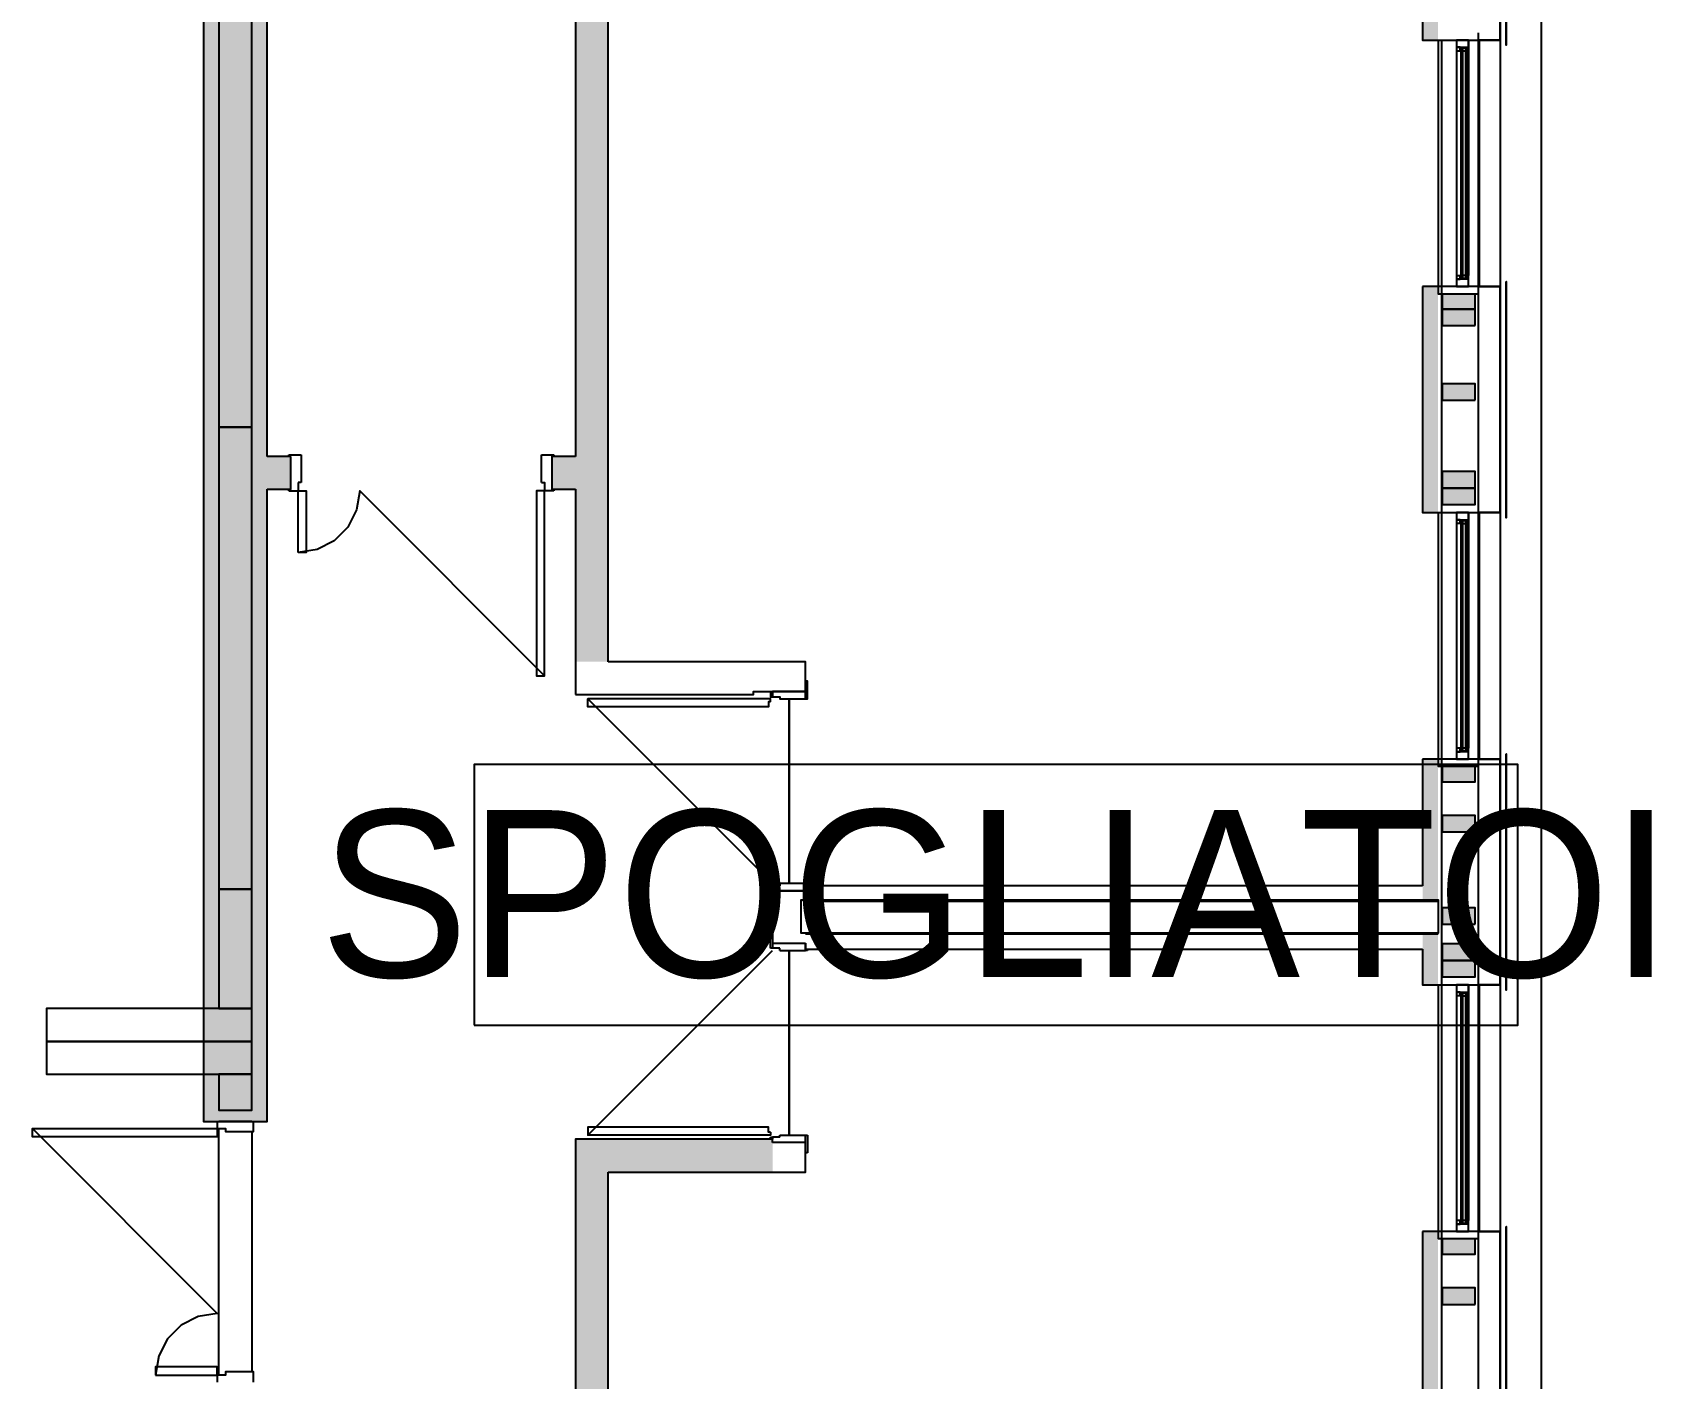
# Model space of a CAD drawing. Header units: metres. Extents: x 2.3 to 42.8, y 0.9 to 31.9.
# Drawn here: x 11.453 to 14.556, y 21.573 to 24.153 of the extents above; entities that cross this region are included whole.
import ezdxf

# ---------------------------------------------------------------- set-up
doc = ezdxf.new("R2010")
doc.units = ezdxf.units.M
for name, color, linetype in [('ARREDI', 9, 'Continuous'), ('INFISSI_VETRATE', 4, 'Continuous'), ('PARETI_STRUTTURE', 7, 'Continuous'), ('PILASTRI_SETTI', 8, 'Continuous'), ('WAYFINDING_RIQUADRI', 7, 'Continuous'), ('WAYFINDING_TESTI', 7, 'Continuous')]:
    doc.layers.add(name, color=color, linetype=linetype)

msp = doc.modelspace()

# ---------------------------------------------------------------- linework, layer by layer
at = {"layer": 'ARREDI'}
for points in [[(14.2775, 24.1285), (14.2775, 24.5813)], [(14.2779, 24.5813), (14.2779, 24.1285)], [(14.1552, 23.6523), (14.1552, 23.6225), (14.2182, 23.6225), (14.2182, 23.6523)], [(14.2775, 23.2229), (14.2775, 23.6757)], [(14.2779, 23.6757), (14.2779, 23.2229)], [(14.2775, 22.3173), (14.2775, 22.7701)], [(14.2779, 22.7701), (14.2779, 22.3173)], [(14.1552, 22.7457), (14.1552, 22.7167), (14.2182, 22.7167), (14.2182, 22.7457)], [(14.2775, 21.4117), (14.2775, 21.8645)], [(14.2779, 21.8645), (14.2779, 21.4117)], [(14.1552, 21.8411), (14.1552, 21.8113), (14.2182, 21.8113), (14.2182, 21.8411)]]:
    msp.add_lwpolyline(points, dxfattribs=at)
for points in [[(14.2775, 24.5813), (14.2775, 24.1285), (14.2779, 24.1285), (14.2779, 24.5813)], [(11.8108, 23.3967), (11.8738, 23.3967), (11.8738, 24.2826), (11.8108, 24.2826)], [(14.1826, 24.1247), (14.2041, 24.1247), (14.2041, 24.1176), (14.2055, 24.1176), (14.2055, 24.1385), (14.1826, 24.1385)], [(14.1826, 24.1247), (14.1826, 24.1179), (14.1895, 24.1179), (14.1895, 24.1247)], [(14.1915, 24.1179), (14.1915, 24.1211), (14.1896, 24.1211), (14.1896, 24.1179)], [(14.2002, 24.1176), (14.2002, 24.1227), (14.1939, 24.1227), (14.1939, 24.1176)], [(14.2041, 24.1218), (14.2025, 24.1218), (14.2025, 24.1179), (14.2041, 24.1179)], [(14.1826, 23.6799), (14.1826, 23.6661), (14.2055, 23.6661), (14.2055, 23.687), (14.2041, 23.687), (14.2041, 23.6799)], [(14.1826, 23.6799), (14.1895, 23.6799), (14.1895, 23.6867), (14.1826, 23.6867)], [(14.1915, 23.6867), (14.1896, 23.6867), (14.1896, 23.6835), (14.1915, 23.6835)], [(14.2002, 23.687), (14.1939, 23.687), (14.1939, 23.6819), (14.2002, 23.6819)], [(14.2041, 23.6828), (14.2041, 23.6867), (14.2025, 23.6867), (14.2025, 23.6828)], [(14.2775, 23.6757), (14.2775, 23.2229), (14.2779, 23.2229), (14.2779, 23.6757)], [(14.2182, 23.591), (14.2182, 23.6225), (14.1552, 23.6225), (14.1552, 23.591)], [(14.2182, 23.4481), (14.2182, 23.4796), (14.1552, 23.4796), (14.1552, 23.4481)], [(11.8738, 23.3967), (11.8108, 23.3967), (11.8108, 22.5108), (11.8738, 22.5108)], [(14.1552, 23.2797), (14.2182, 23.2797), (14.2182, 23.3112), (14.1552, 23.3112)], [(14.1552, 23.2482), (14.2182, 23.2482), (14.2182, 23.2797), (14.1552, 23.2797)], [(14.1826, 23.2189), (14.2041, 23.2189), (14.2041, 23.2118), (14.2055, 23.2118), (14.2055, 23.2328), (14.1826, 23.2328)], [(14.1826, 23.2189), (14.1826, 23.2121), (14.1895, 23.2121), (14.1895, 23.2189)], [(14.1915, 23.2121), (14.1915, 23.2154), (14.1896, 23.2154), (14.1896, 23.2121)], [(14.2002, 23.2118), (14.2002, 23.2169), (14.1939, 23.2169), (14.1939, 23.2118)], [(14.2041, 23.2161), (14.2025, 23.2161), (14.2025, 23.2121), (14.2041, 23.2121)], [(14.1826, 22.7742), (14.1826, 22.7603), (14.2055, 22.7603), (14.2055, 22.7813), (14.2041, 22.7813), (14.2041, 22.7742)], [(14.1826, 22.7742), (14.1895, 22.7742), (14.1895, 22.781), (14.1826, 22.781)], [(14.1915, 22.781), (14.1896, 22.781), (14.1896, 22.7777), (14.1915, 22.7777)], [(14.2002, 22.7813), (14.1939, 22.7813), (14.1939, 22.7761), (14.2002, 22.7761)], [(14.2041, 22.777), (14.2041, 22.781), (14.2025, 22.781), (14.2025, 22.777)], [(14.2775, 22.7701), (14.2775, 22.3173), (14.2779, 22.3173), (14.2779, 22.7701)], [(14.2182, 22.6204), (14.2182, 22.6519), (14.1552, 22.6519), (14.1552, 22.6204)], [(11.8738, 22.5108), (11.8108, 22.5108), (11.8108, 22.2819), (11.8738, 22.2819)], [(13.8119, 22.49), (12.926, 22.49), (12.926, 22.427), (13.8119, 22.427), (13.8119, 22.49), (13.8119, 22.427), (14.1482, 22.427), (14.1482, 22.49)], [(14.2182, 22.4437), (14.2182, 22.4752), (14.1552, 22.4752), (14.1552, 22.4437)], [(14.2182, 22.3743), (14.2182, 22.4058), (14.1552, 22.4058), (14.1552, 22.3743)], [(14.1552, 22.3428), (14.2182, 22.3428), (14.2182, 22.3743), (14.1552, 22.3743)], [(14.1826, 22.3135), (14.2041, 22.3135), (14.2041, 22.3064), (14.2055, 22.3064), (14.2055, 22.3274), (14.1826, 22.3274)], [(14.1826, 22.3135), (14.1826, 22.3067), (14.1895, 22.3067), (14.1895, 22.3135)], [(11.8738, 22.2819), (11.48, 22.2819), (11.48, 22.2189), (11.8738, 22.2189)], [(14.1915, 22.3067), (14.1915, 22.3099), (14.1896, 22.3099), (14.1896, 22.3067)], [(14.2002, 22.3064), (14.2002, 22.3115), (14.1939, 22.3115), (14.1939, 22.3064)], [(14.2041, 22.3106), (14.2025, 22.3106), (14.2025, 22.3067), (14.2041, 22.3067)], [(11.8738, 22.1559), (11.8738, 22.2189), (11.48, 22.2189), (11.48, 22.1559)], [(11.8738, 22.1559), (11.8108, 22.1559), (11.8108, 22.0871), (11.8738, 22.0871)], [(14.1826, 21.8687), (14.1826, 21.8549), (14.2055, 21.8549), (14.2055, 21.8758), (14.2041, 21.8758), (14.2041, 21.8687)], [(14.1826, 21.8687), (14.1895, 21.8687), (14.1895, 21.8755), (14.1826, 21.8755)], [(14.1915, 21.8756), (14.1896, 21.8756), (14.1896, 21.8723), (14.1915, 21.8723)], [(14.2002, 21.8758), (14.1939, 21.8758), (14.1939, 21.8707), (14.2002, 21.8707)], [(14.2041, 21.8716), (14.2041, 21.8756), (14.2025, 21.8756), (14.2025, 21.8716)], [(14.2775, 21.8645), (14.2775, 21.4117), (14.2779, 21.4117), (14.2779, 21.8645)], [(14.2182, 21.7148), (14.2182, 21.7463), (14.1552, 21.7463), (14.1552, 21.7148)]]:
    msp.add_lwpolyline(points, close=True, dxfattribs=at)
at = {"layer": 'INFISSI_VETRATE'}
for points in [[(14.1915, 24.1112), (14.1939, 24.1136)], [(14.2002, 24.1199), (14.2025, 24.1222)], [(14.1915, 24.0834), (14.1939, 24.0857)], [(14.2002, 24.092), (14.2025, 24.0944)], [(14.1915, 24.0555), (14.1939, 24.0579)], [(14.2002, 24.0642), (14.2025, 24.0665)], [(14.1915, 24.0277), (14.1939, 24.03)], [(14.2002, 24.0363), (14.2025, 24.0387)], [(14.1915, 23.9998), (14.1939, 24.0022)], [(14.2002, 24.0085), (14.2025, 24.0109)], [(14.1915, 23.972), (14.1939, 23.9743)], [(14.2002, 23.9807), (14.2025, 23.983)], [(14.1915, 23.9441), (14.1939, 23.9465)], [(14.2002, 23.9528), (14.2025, 23.9552)], [(14.2002, 23.925), (14.2025, 23.9273)], [(14.1915, 23.9163), (14.1939, 23.9187)], [(14.2002, 23.8971), (14.2025, 23.8995)], [(14.1915, 23.8885), (14.1939, 23.8908)], [(14.2002, 23.8693), (14.2025, 23.8716)], [(14.1915, 23.8606), (14.1939, 23.863)], [(14.1915, 23.8328), (14.1939, 23.8351)], [(14.2002, 23.8414), (14.2025, 23.8438)], [(14.1915, 23.8049), (14.1939, 23.8073)], [(14.2002, 23.8136), (14.2025, 23.816)], [(14.1915, 23.7771), (14.1939, 23.7795)], [(14.2002, 23.7858), (14.2025, 23.7881)], [(14.1915, 23.7493), (14.1939, 23.7516)], [(14.2002, 23.7579), (14.2025, 23.7603)], [(14.1915, 23.7214), (14.1939, 23.7238)], [(14.2002, 23.7301), (14.2025, 23.7324)], [(14.1915, 23.6936), (14.1939, 23.6959)], [(14.2002, 23.7022), (14.2025, 23.7046)], [(14.1915, 23.1924), (14.1939, 23.1948)], [(14.2002, 23.2011), (14.2025, 23.2035)], [(14.1915, 23.1646), (14.1939, 23.1669)], [(14.2002, 23.1732), (14.2025, 23.1756)], [(14.1915, 23.1367), (14.1939, 23.1391)], [(14.2002, 23.1454), (14.2025, 23.1478)], [(14.2002, 23.1176), (14.2025, 23.1199)], [(14.1915, 23.1089), (14.1939, 23.1113)], [(14.2002, 23.0897), (14.2025, 23.0921)], [(14.1915, 23.0811), (14.1939, 23.0834)], [(14.2002, 23.0619), (14.2025, 23.0642)], [(14.1915, 23.0532), (14.1939, 23.0556)], [(14.1915, 23.0254), (14.1939, 23.0277)], [(14.2002, 23.034), (14.2025, 23.0364)], [(14.1915, 22.9975), (14.1939, 22.9999)], [(14.2002, 23.0062), (14.2025, 23.0086)], [(14.1915, 22.9697), (14.1939, 22.9721)], [(14.2002, 22.9784), (14.2025, 22.9807)], [(14.1915, 22.9419), (14.1939, 22.9442)], [(14.2002, 22.9505), (14.2025, 22.9529)], [(14.1915, 22.914), (14.1939, 22.9164)], [(14.2002, 22.9227), (14.2025, 22.925)], [(14.1915, 22.8862), (14.1939, 22.8885)], [(14.2002, 22.8948), (14.2025, 22.8972)], [(14.1915, 22.8583), (14.1939, 22.8607)], [(14.2002, 22.867), (14.2025, 22.8694)], [(14.2002, 22.8392), (14.2025, 22.8415)], [(14.1915, 22.8305), (14.1939, 22.8328)], [(14.2002, 22.8113), (14.2025, 22.8137)], [(14.1915, 22.8026), (14.1939, 22.805)], [(14.2002, 22.7835), (14.2025, 22.7858)], [(14.1928, 22.7761), (14.1939, 22.7772)], [(14.1915, 22.3015), (14.1939, 22.3039)], [(14.2002, 22.3102), (14.2015, 22.3115)], [(14.2002, 22.2823), (14.2025, 22.2847)], [(14.1915, 22.2737), (14.1939, 22.276)], [(14.2002, 22.2545), (14.2025, 22.2568)], [(14.1915, 22.2458), (14.1939, 22.2482)], [(14.1915, 22.218), (14.1939, 22.2203)], [(14.2002, 22.2266), (14.2025, 22.229)], [(14.1915, 22.1901), (14.1939, 22.1925)], [(14.2002, 22.1988), (14.2025, 22.2012)], [(14.1915, 22.1623), (14.1939, 22.1647)], [(14.2002, 22.171), (14.2025, 22.1733)], [(14.1915, 22.1345), (14.1939, 22.1368)], [(14.2002, 22.1431), (14.2025, 22.1455)], [(14.1915, 22.1066), (14.1939, 22.109)], [(14.2002, 22.1153), (14.2025, 22.1176)], [(14.1915, 22.0788), (14.1939, 22.0811)], [(14.2002, 22.0874), (14.2025, 22.0898)], [(14.1915, 22.0509), (14.1939, 22.0533)], [(14.2002, 22.0596), (14.2025, 22.062)], [(14.2002, 22.0317), (14.2025, 22.0341)], [(14.1915, 22.0231), (14.1939, 22.0254)], [(14.2002, 22.0039), (14.2025, 22.0063)], [(14.1915, 21.9952), (14.1939, 21.9976)], [(14.2002, 21.9761), (14.2025, 21.9784)], [(14.1915, 21.9674), (14.1939, 21.9698)], [(14.1915, 21.9396), (14.1939, 21.9419)], [(14.2002, 21.9482), (14.2025, 21.9506)], [(14.1915, 21.9117), (14.1939, 21.9141)], [(14.2002, 21.9204), (14.2025, 21.9227)], [(14.1915, 21.8839), (14.1939, 21.8862)], [(14.2002, 21.8925), (14.2025, 21.8949)]]:
    msp.add_lwpolyline(points, dxfattribs=at)
at = {"layer": 'PARETI_STRUTTURE'}
for points in [[(14.2244, 26.5545), (14.2661, 26.5545), (14.2661, 24.1386), (14.2661, 23.6661), (14.2661, 23.2328), (14.2661, 22.7603), (14.2661, 22.3274), (14.2661, 21.8549), (14.2661, 21.4218), (14.2661, 20.9493), (14.2661, 15.2767), (14.2661, 14.9224), (14.2661, 14.3907), (14.2661, 14.0363), (14.2661, 13.6575)], [(11.7812, 26.4116), (11.7812, 22.0657), (11.8108, 22.0657)], [(11.9033, 23.3405), (11.9033, 26.4116)], [(12.4939, 26.4116), (12.4939, 23.3405)], [(12.5569, 22.9467), (12.5569, 26.4116)], [(14.2779, 26.1783), (14.345, 26.1813), (14.345, 14.6329), (14.2779, 14.6329)], [(14.2244, 24.1385), (14.2661, 24.1385), (14.2244, 24.1385), (14.2661, 24.1385), (14.2661, 25.0244), (14.2244, 25.0244)], [(14.1177, 24.498), (14.1177, 24.1385), (14.1472, 24.1385)], [(14.2244, 23.9023), (14.2244, 24.1523)], [(14.1472, 24.1385), (14.2244, 24.1385)], [(14.1482, 23.6661), (14.1482, 24.1385)], [(14.1543, 20.9493), (14.1543, 24.1385)], [(14.1826, 24.1385), (14.1826, 24.1179)], [(14.1826, 24.1179), (14.1826, 23.6867)], [(14.1826, 24.1176), (14.1826, 23.687)], [(14.2055, 24.1385), (14.2055, 24.1176), (14.2055, 23.687), (14.2055, 24.1176)], [(14.2244, 20.9493), (14.2244, 24.1385)], [(14.2269, 23.6661), (14.2269, 24.1385)], [(14.2244, 23.6523), (14.2244, 23.9023)], [(14.1826, 23.6867), (14.1826, 23.6661)], [(14.2055, 23.6661), (14.2055, 23.687)], [(14.1177, 23.6661), (14.1177, 23.2328), (14.1472, 23.2328)], [(14.1472, 23.6661), (14.1177, 23.6661)], [(14.1826, 23.6661), (14.1472, 23.6661)], [(14.1552, 23.6523), (14.1552, 23.6225), (14.2182, 23.6225), (14.2182, 23.6523)], [(14.2244, 23.6661), (14.2055, 23.6661)], [(14.2244, 23.2328), (14.2661, 23.2328), (14.2244, 23.2328), (14.2661, 23.2328), (14.2661, 23.6661), (14.2244, 23.6661)], [(11.9486, 23.3405), (11.9033, 23.3405)], [(11.9033, 23.2775), (11.9486, 23.2775), (11.9486, 23.3405)], [(11.9446, 23.3436), (11.9683, 23.3436)], [(11.9446, 23.3405), (11.9446, 23.3436)], [(11.9486, 23.3405), (11.9446, 23.3405)], [(11.9486, 23.2775), (11.9486, 23.3405)], [(11.9683, 23.3436), (11.9683, 23.2901)], [(12.4289, 23.3436), (12.4526, 23.3436)], [(12.4289, 23.2901), (12.4289, 23.3436)], [(12.4939, 23.3405), (12.4486, 23.3405), (12.4486, 23.2775), (12.4939, 23.2775)], [(12.4526, 23.3405), (12.4486, 23.3405)], [(12.4486, 23.3405), (12.4486, 23.2775)], [(12.4526, 23.3436), (12.4526, 23.3405)], [(11.8738, 22.0657), (11.9033, 22.0657), (11.9033, 23.2775)], [(11.9446, 23.2775), (11.9486, 23.2775)], [(11.9446, 23.2743), (11.9446, 23.2775)], [(11.9446, 23.2743), (11.9624, 23.2743), (11.9781, 23.2743), (11.9781, 23.1562), (11.9624, 23.1562)], [(12.4289, 23.2901), (12.4348, 23.2901), (12.4348, 23.2743), (12.4191, 23.2743), (12.4191, 22.9199), (12.4348, 22.9199), (12.0805, 23.2743), (12.0747, 23.2378), (12.0579, 23.2049), (12.0318, 23.1788), (11.9989, 23.162), (11.9624, 23.1562)], [(11.9624, 23.2901), (11.9624, 23.2743)], [(11.9683, 23.2901), (11.9624, 23.2901)], [(11.9624, 23.1562), (11.9624, 23.2743)], [(12.4348, 22.9199), (12.4348, 23.2743)], [(12.4526, 23.2743), (12.4348, 23.2743)], [(12.4486, 23.2775), (12.4526, 23.2775)], [(12.4526, 23.2775), (12.4526, 23.2743)], [(12.4939, 23.2775), (12.4939, 22.9467)], [(14.2244, 22.9965), (14.2244, 23.2466)], [(14.1472, 23.2328), (14.2244, 23.2328)], [(14.1482, 22.7603), (14.1482, 23.2328)], [(14.1826, 23.2328), (14.1826, 23.2121)], [(14.1826, 23.2121), (14.1826, 22.781)], [(14.2055, 23.2328), (14.2055, 23.2118), (14.2055, 22.7813), (14.2055, 23.2118)], [(14.2269, 22.7603), (14.2269, 23.2328)], [(14.1826, 23.2118), (14.1826, 22.7813)], [(14.2244, 22.7465), (14.2244, 22.9965)], [(12.4191, 22.9514), (12.4191, 22.9357)], [(12.4939, 22.8837), (12.8355, 22.8837), (12.8355, 22.8896), (12.9349, 22.8896), (12.9349, 22.9467), (12.5569, 22.9467)], [(12.4939, 22.9467), (12.4939, 22.8837)], [(12.868, 22.8699), (12.864, 22.8699), (12.864, 22.8601), (12.5175, 22.8601), (12.5175, 22.8758), (12.8719, 22.5215)], [(12.868, 22.8699), (12.868, 22.8758), (12.5175, 22.8758)], [(12.868, 22.8896), (12.868, 22.8798), (12.8719, 22.8798)], [(12.8719, 22.8798), (12.8719, 22.8896)], [(12.9034, 22.8758), (12.9034, 22.5215)], [(12.9034, 22.5215), (12.9034, 22.8758)], [(14.1826, 22.781), (14.1826, 22.7603)], [(14.2055, 22.7603), (14.2055, 22.7813)], [(14.1177, 22.7603), (14.1177, 22.5175)], [(14.1472, 22.7603), (14.1177, 22.7603)], [(14.1826, 22.7603), (14.1472, 22.7603)], [(14.2244, 22.7603), (14.2055, 22.7603)], [(14.2244, 22.3274), (14.2661, 22.3274), (14.2244, 22.3274), (14.2661, 22.3274), (14.2661, 22.7603), (14.2244, 22.7603)], [(14.1552, 22.7457), (14.1552, 22.7167), (14.2182, 22.7167), (14.2182, 22.7457)], [(12.8719, 22.5077), (12.8719, 22.4073), (12.9349, 22.4073)], [(12.9349, 22.5077), (12.8719, 22.5077)], [(12.9349, 22.5215), (12.9349, 22.5077)], [(12.9388, 22.5175), (12.9388, 22.5215), (12.9349, 22.5215)], [(14.1177, 22.5175), (12.9349, 22.5175), (12.9349, 22.5077)], [(14.1472, 22.488), (12.9349, 22.488)], [(12.9349, 22.488), (14.1177, 22.488)], [(14.1177, 22.488), (14.1472, 22.488)], [(12.868, 22.4171), (12.8719, 22.4171)], [(12.868, 22.3975), (12.868, 22.4171)], [(12.8719, 22.4073), (12.8719, 22.3975), (12.868, 22.3975)], [(12.8719, 22.4171), (12.8719, 22.3975)], [(12.8719, 22.4073), (12.9349, 22.4073)], [(12.8857, 22.3935), (12.9349, 22.3935), (12.9349, 22.4073)], [(12.9349, 22.425), (14.1472, 22.425)], [(14.1177, 22.425), (12.9349, 22.425)], [(12.9349, 22.4073), (12.9349, 22.3935)], [(12.9349, 22.4073), (12.9349, 22.3955), (14.1177, 22.3955)], [(14.1472, 22.425), (14.1177, 22.425)], [(12.868, 22.0451), (12.864, 22.0451), (12.864, 22.0549), (12.5175, 22.0549), (12.5175, 22.0392), (12.8719, 22.3935)], [(12.8857, 22.3975), (12.8719, 22.3975)], [(12.8857, 22.3935), (12.8857, 22.3974)], [(12.9034, 22.3935), (12.9034, 22.0392)], [(12.9034, 22.0392), (12.9034, 22.3935)], [(12.9388, 22.3935), (12.9349, 22.3935)], [(12.9388, 22.3955), (12.9388, 22.3935)], [(14.1177, 22.3955), (14.1177, 22.3273), (14.1472, 22.3273)], [(14.1472, 22.3274), (14.2244, 22.3274)], [(14.1482, 21.8549), (14.1482, 22.3274)], [(14.1826, 22.3274), (14.1826, 22.3067)], [(14.2055, 22.3273), (14.2055, 22.3064), (14.2055, 21.8758), (14.2055, 22.3064)], [(14.2244, 22.0911), (14.2244, 22.3411)], [(14.2269, 21.8549), (14.2269, 22.3274)], [(14.1826, 22.3067), (14.1826, 21.8756)], [(14.1826, 22.3064), (14.1826, 21.8758)], [(11.8076, 22.0657), (11.8076, 22.052), (11.8234, 22.052), (11.8234, 22.0461), (11.8769, 22.0461), (11.8769, 22.0657)], [(11.8108, 22.0657), (11.8738, 22.0657)], [(11.8738, 22.0657), (11.8108, 22.0657)], [(14.2244, 21.8411), (14.2244, 22.0911)], [(11.4533, 22.052), (11.8076, 22.052), (11.8076, 22.0362), (11.4533, 22.0362), (11.4533, 22.052), (11.8076, 21.6976), (11.7711, 21.6918), (11.7382, 21.675), (11.7121, 21.6489), (11.6953, 21.616), (11.6895, 21.5795)], [(11.4848, 22.0362), (11.469, 22.0362)], [(11.8108, 21.5795), (11.8108, 22.052)], [(11.8738, 22.0461), (11.8738, 21.5854)], [(12.868, 22.0451), (12.868, 22.0392), (12.5175, 22.0392)], [(12.868, 22.0352), (12.8719, 22.0352)], [(12.868, 22.0313), (12.868, 22.0352)], [(12.8857, 22.0352), (12.8719, 22.0352), (12.8719, 22.0313)], [(12.8719, 22.0313), (12.8719, 22.0352)], [(12.8857, 22.0392), (12.9349, 22.0392)], [(12.8857, 22.0352), (12.8857, 22.0392)], [(12.9349, 22.0254), (12.9349, 22.0392), (12.9388, 22.0392)], [(12.9349, 22.0057), (12.9349, 22.0392)], [(12.9388, 22.0392), (12.9388, 22.0057)], [(12.5569, 22.0313), (12.4939, 22.0313), (12.4939, 18.0033), (12.5569, 18.0033)], [(12.8719, 22.0313), (12.5569, 22.0313)], [(12.8719, 22.0254), (12.8719, 22.0313)], [(12.8719, 21.9683), (12.9349, 21.9683), (12.9349, 22.0254), (12.8719, 22.0254)], [(12.9349, 22.0254), (12.8719, 22.0254)], [(12.9388, 22.0057), (12.9349, 22.0057)], [(12.5569, 21.9683), (12.8719, 21.9683)], [(12.5569, 18.0033), (12.5569, 21.9683)], [(14.1177, 21.8549), (14.1177, 21.4218), (14.1472, 21.4218)], [(14.1472, 21.8549), (14.1177, 21.8549)], [(14.1826, 21.8549), (14.1472, 21.8549)], [(14.1826, 21.8756), (14.1826, 21.8549)], [(14.2055, 21.8549), (14.2055, 21.8758)], [(14.2244, 21.8549), (14.2055, 21.8549)], [(14.2244, 21.4218), (14.2661, 21.4218), (14.2244, 21.4218), (14.2661, 21.4218), (14.2661, 21.8549), (14.2244, 21.8549)], [(14.1552, 21.8411), (14.1552, 21.8113), (14.2182, 21.8113), (14.2182, 21.8411)], [(11.8076, 21.5795), (11.8076, 21.5952), (11.6895, 21.5952), (11.6895, 21.5795)], [(11.6895, 21.5795), (11.8076, 21.5795)], [(11.8769, 21.5657), (11.8769, 21.5854), (11.8234, 21.5854), (11.8234, 21.5795), (11.8076, 21.5795), (11.8076, 21.5657)]]:
    msp.add_lwpolyline(points, dxfattribs=at)
for points in [[(11.8108, 23.3967), (11.8738, 23.3967), (11.8738, 24.2826), (11.8108, 24.2826)], [(14.2055, 23.6661), (14.2055, 24.1385), (14.1826, 24.1385), (14.1826, 23.6661)], [(14.1915, 24.1227), (14.1939, 24.1227), (14.1939, 23.6819), (14.1915, 23.6819)], [(14.1939, 24.1227), (14.1915, 24.1227), (14.1915, 23.6819), (14.1939, 23.6819)], [(14.2002, 23.6819), (14.2002, 24.1227), (14.2025, 24.1227), (14.2025, 23.6819)], [(14.2025, 23.6819), (14.2025, 24.1227), (14.2002, 24.1227), (14.2002, 23.6819)], [(14.2244, 23.6523), (14.2244, 23.6661), (14.1472, 23.6661), (14.1472, 23.6523)], [(14.2244, 23.6661), (14.2661, 23.6661)], [(14.2182, 23.591), (14.2182, 23.6225), (14.1552, 23.6225), (14.1552, 23.591)], [(14.2182, 23.4481), (14.2182, 23.4796), (14.1552, 23.4796), (14.1552, 23.4481)], [(11.8738, 23.3967), (11.8108, 23.3967), (11.8108, 22.5108), (11.8738, 22.5108)], [(14.1552, 23.2797), (14.2182, 23.2797), (14.2182, 23.3112), (14.1552, 23.3112)], [(14.1552, 23.2482), (14.2182, 23.2482), (14.2182, 23.2797), (14.1552, 23.2797)], [(14.2055, 22.7603), (14.2055, 23.2328), (14.1826, 23.2328), (14.1826, 22.7603)], [(14.1915, 23.2169), (14.1939, 23.2169), (14.1939, 22.7761), (14.1915, 22.7761)], [(14.1939, 23.2169), (14.1915, 23.2169), (14.1915, 22.7761), (14.1939, 22.7761)], [(14.2002, 22.7761), (14.2002, 23.2169), (14.2025, 23.2169), (14.2025, 22.7761)], [(14.2025, 22.7761), (14.2025, 23.2169), (14.2002, 23.2169), (14.2002, 22.7761)], [(12.9349, 22.9093), (12.9349, 22.8758), (12.9388, 22.8758), (12.9388, 22.9093)], [(12.9349, 22.8758), (12.9349, 22.8896), (12.8719, 22.8896), (12.8719, 22.8798), (12.8857, 22.8798), (12.8857, 22.8758)], [(14.2244, 22.7465), (14.2244, 22.7603), (14.1472, 22.7603), (14.1472, 22.7465)], [(14.2244, 22.7603), (14.2661, 22.7603)], [(14.2182, 22.6204), (14.2182, 22.6519), (14.1552, 22.6519), (14.1552, 22.6204)], [(11.8738, 22.5108), (11.8108, 22.5108), (11.8108, 22.2819), (11.8738, 22.2819)], [(12.8719, 22.4979), (12.8719, 22.5175), (12.868, 22.5175), (12.868, 22.4979)], [(12.9349, 22.5077), (12.9349, 22.5215), (12.8857, 22.5215), (12.8857, 22.5175), (12.8719, 22.5175), (12.8719, 22.5077)], [(13.8119, 22.49), (12.926, 22.49), (12.926, 22.427), (13.8119, 22.427)], [(13.8119, 22.49), (13.8119, 22.427), (14.1482, 22.427), (14.1482, 22.49)], [(14.2182, 22.4437), (14.2182, 22.4752), (14.1552, 22.4752), (14.1552, 22.4437)], [(14.2182, 22.3743), (14.2182, 22.4058), (14.1552, 22.4058), (14.1552, 22.3743)], [(14.1552, 22.3428), (14.2182, 22.3428), (14.2182, 22.3743), (14.1552, 22.3743)], [(14.2055, 21.8549), (14.2055, 22.3274), (14.1826, 22.3274), (14.1826, 21.8549)], [(11.48, 22.2819), (11.48, 22.1559), (11.8738, 22.1559), (11.8738, 22.2819)], [(11.8738, 22.2819), (11.48, 22.2819), (11.48, 22.2189), (11.8738, 22.2189)], [(14.1915, 22.3115), (14.1939, 22.3115), (14.1939, 21.8707), (14.1915, 21.8707)], [(14.1939, 22.3115), (14.1915, 22.3115), (14.1915, 21.8707), (14.1939, 21.8707)], [(14.2002, 21.8707), (14.2002, 22.3115), (14.2025, 22.3115), (14.2025, 21.8707)], [(14.2025, 21.8707), (14.2025, 22.3115), (14.2002, 22.3115), (14.2002, 21.8707)], [(11.8738, 22.1559), (11.8738, 22.2189), (11.48, 22.2189), (11.48, 22.1559)], [(11.8738, 22.1559), (11.8108, 22.1559), (11.8108, 22.0871), (11.8738, 22.0871)], [(14.2244, 21.8411), (14.2244, 21.8549), (14.1472, 21.8549), (14.1472, 21.8411)], [(14.2244, 21.8549), (14.2661, 21.8549)], [(14.2182, 21.7148), (14.2182, 21.7463), (14.1552, 21.7463), (14.1552, 21.7148)]]:
    msp.add_lwpolyline(points, close=True, dxfattribs=at)
at = {"layer": 'PILASTRI_SETTI'}
for points in [[(11.8108, 22.0657), (11.8108, 26.4411), (11.7812, 22.0657), (11.7812, 26.4411)], [(11.8738, 22.0657), (11.8738, 26.4411), (11.8108, 22.0657), (11.8108, 26.4411)], [(11.9033, 22.0657), (11.9033, 26.4116), (11.8738, 22.0657), (11.8738, 26.4116)], [(12.5569, 22.9467), (12.5569, 26.4116), (12.4939, 22.9467), (12.4939, 26.4116)], [(14.1472, 24.1385), (14.1472, 24.5276), (14.1177, 24.1385), (14.1177, 24.5276)], [(11.8738, 23.3967), (11.8738, 24.2826), (11.8108, 23.3967), (11.8108, 24.2826)], [(14.1472, 23.2328), (14.1472, 23.6661), (14.1177, 23.2328), (14.1177, 23.6661)], [(14.2182, 23.6225), (14.2182, 23.6523), (14.1552, 23.6225), (14.1552, 23.6523)], [(14.2182, 23.591), (14.2182, 23.6225), (14.1552, 23.591), (14.1552, 23.6225)], [(14.2182, 23.4481), (14.2182, 23.4796), (14.1552, 23.4481), (14.1552, 23.4796)], [(11.8738, 22.5108), (11.8738, 23.3967), (11.8108, 22.5108), (11.8108, 23.3967)], [(11.9033, 23.2775), (11.9486, 23.2775), (11.9033, 23.3405), (11.9486, 23.3405)], [(12.4486, 23.2775), (12.4939, 23.2775), (12.4486, 23.3405), (12.4939, 23.3405)], [(14.2182, 23.2797), (14.2182, 23.3112), (14.1552, 23.2797), (14.1552, 23.3112)], [(14.2182, 23.2482), (14.2182, 23.2797), (14.1552, 23.2482), (14.1552, 23.2797)], [(14.1472, 22.488), (14.1472, 22.7603), (14.1177, 22.488), (14.1177, 22.7603)], [(14.2182, 22.7167), (14.2182, 22.7465), (14.1552, 22.7167), (14.1552, 22.7457)], [(14.2182, 22.6204), (14.2182, 22.6519), (14.1552, 22.6204), (14.1552, 22.6519)], [(11.8738, 22.2819), (11.8738, 22.5108), (11.8108, 22.2819), (11.8108, 22.5108)], [(14.2182, 22.4437), (14.2182, 22.4752), (14.1552, 22.4437), (14.1552, 22.4752)], [(14.1472, 22.3274), (14.1472, 22.425), (14.1177, 22.3274), (14.1177, 22.425)], [(14.2182, 22.3743), (14.2182, 22.4058), (14.1552, 22.3743), (14.1552, 22.4058)], [(14.2182, 22.3428), (14.2182, 22.3743), (14.1552, 22.3428), (14.1552, 22.3743)], [(11.8738, 22.0871), (11.8738, 22.1559), (11.8108, 22.0871), (11.8108, 22.1559)], [(12.5569, 18.0033), (12.5569, 22.0313), (12.4939, 18.0033), (12.4939, 22.0313)], [(12.8719, 21.9683), (12.8719, 22.0313), (12.5569, 21.9683), (12.5569, 22.0313)], [(14.1472, 21.4218), (14.1472, 21.8549), (14.1177, 21.4218), (14.1177, 21.8549)], [(14.2182, 21.8113), (14.2182, 21.8411), (14.1552, 21.8113), (14.1552, 21.8411)], [(14.2182, 21.7148), (14.2182, 21.7463), (14.1552, 21.7148), (14.1552, 21.7463)]]:
    msp.add_solid(points, dxfattribs=at)
at = {"layer": 'WAYFINDING_RIQUADRI'}
msp.add_lwpolyline([(12.3, 22.25), (14.3, 22.25), (14.3, 22.75), (12.3, 22.75)], close=True, dxfattribs=at)

# ---------------------------------------------------------------- texts
at = {"layer": 'WAYFINDING_TESTI', "insert": (13.3, 22.5), "char_height": 0.32, "attachment_point": 5}
msp.add_mtext('SPOGLIATOI', dxfattribs=at)

doc.saveas('drawing.dxf')
